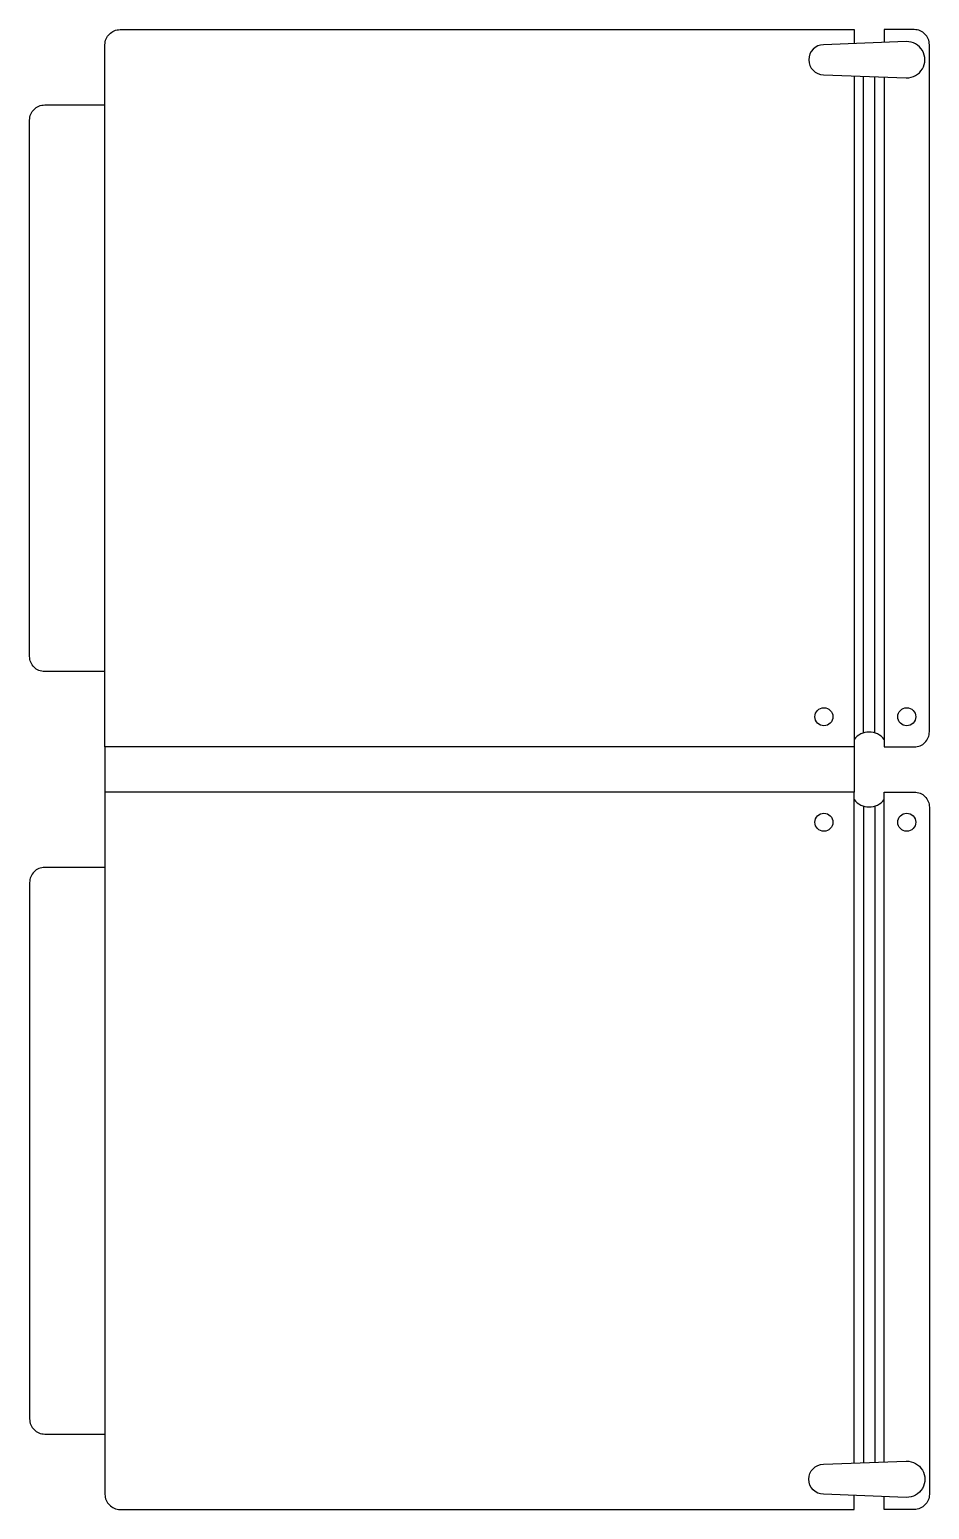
# Model space of a CAD drawing. Header units: millimetres. Extents: x -3070.189 to -3069.592, y 2856.026 to 2857.008.
import ezdxf

# ---------------------------------------------------------------- set-up
doc = ezdxf.new("R2010")
doc.units = ezdxf.units.MM
doc.header["$LTSCALE"] = 10
doc.layers.add('cozinha_freezers', color=2, linetype='Continuous')

msp = doc.modelspace()

# ---------------------------------------------------------------- linework, layer by layer
at = {"layer": 'cozinha_freezers', "color": 1}
for p, q in [((-3069.63573, 2856.54112), (-3069.63573, 2856.97689)), ((-3069.62818, 2856.54112), (-3069.62818, 2856.97662)), ((-3069.63573, 2856.49259), (-3069.63573, 2856.05681)), ((-3069.62818, 2856.49259), (-3069.62818, 2856.05709))]:
    msp.add_line(p, q, dxfattribs=at)
at = {"layer": 'cozinha_freezers'}
for p, q in [((-3070.13896, 2856.53185), (-3070.13896, 2856.50185)), ((-3069.64196, 2856.53185), (-3069.64196, 2856.50185))]:
    msp.add_line(p, q, dxfattribs=at)
for points in [[(-3069.64196, 2856.97683), (-3069.64196, 2856.53185), (-3070.13896, 2856.53185), (-3070.13896, 2856.99785, -0.414214), (-3070.12896, 2857.00785), (-3069.64196, 2857.00785), (-3069.64196, 2856.99887)], [(-3069.62196, 2856.97627), (-3069.62196, 2856.53185), (-3069.60196, 2856.53185, 0.414214), (-3069.59196, 2856.54185), (-3069.59196, 2856.99785, 0.414214), (-3069.60196, 2857.00785), (-3069.62196, 2857.00785), (-3069.62196, 2856.99944)], [(-3070.13896, 2856.58185), (-3070.17896, 2856.58185, -0.414214), (-3070.18896, 2856.59185), (-3070.18896, 2856.94785, -0.414214), (-3070.17896, 2856.95785), (-3070.13896, 2856.95785)], [(-3069.64196, 2856.05687), (-3069.64196, 2856.50185), (-3070.13896, 2856.50185), (-3070.13896, 2856.03585, 0.414214), (-3070.12896, 2856.02585), (-3069.64196, 2856.02585), (-3069.64196, 2856.03483)], [(-3069.62196, 2856.05744), (-3069.62196, 2856.50185), (-3069.60196, 2856.50185, -0.414214), (-3069.59196, 2856.49185), (-3069.59196, 2856.03585, -0.414214), (-3069.60196, 2856.02585), (-3069.62196, 2856.02585), (-3069.62196, 2856.03427)], [(-3070.13896, 2856.45185), (-3070.17896, 2856.45185, 0.414214), (-3070.18896, 2856.44185), (-3070.18896, 2856.08585, 0.414214), (-3070.17896, 2856.07585), (-3070.13896, 2856.07585)]]:
    msp.add_lwpolyline(points, format="xyb", dxfattribs=at)
for points in [[(-3069.66224, 2856.97786), (-3069.60729, 2856.97586, 1.028522), (-3069.60729, 2856.99985), (-3069.66224, 2856.99785, 0.972269)], [(-3069.66224, 2856.05585), (-3069.60729, 2856.05785, -1.028522), (-3069.60729, 2856.03386), (-3069.66224, 2856.03586, -0.972269)]]:
    msp.add_lwpolyline(points, format="xyb", close=True, dxfattribs=at)
for centre in [(-3069.66196, 2856.55185), (-3069.60696, 2856.55185), (-3069.66196, 2856.48185), (-3069.60696, 2856.48185)]:
    msp.add_circle(centre, 0.006, dxfattribs=at)
for centre, start, end in [((-3069.63196, 2856.52893), 38.388, 141.612), ((-3069.63196, 2856.50478), 218.388, 321.612)]:
    msp.add_arc(centre, 0.01276, start, end, dxfattribs=at)

doc.saveas('drawing.dxf')
